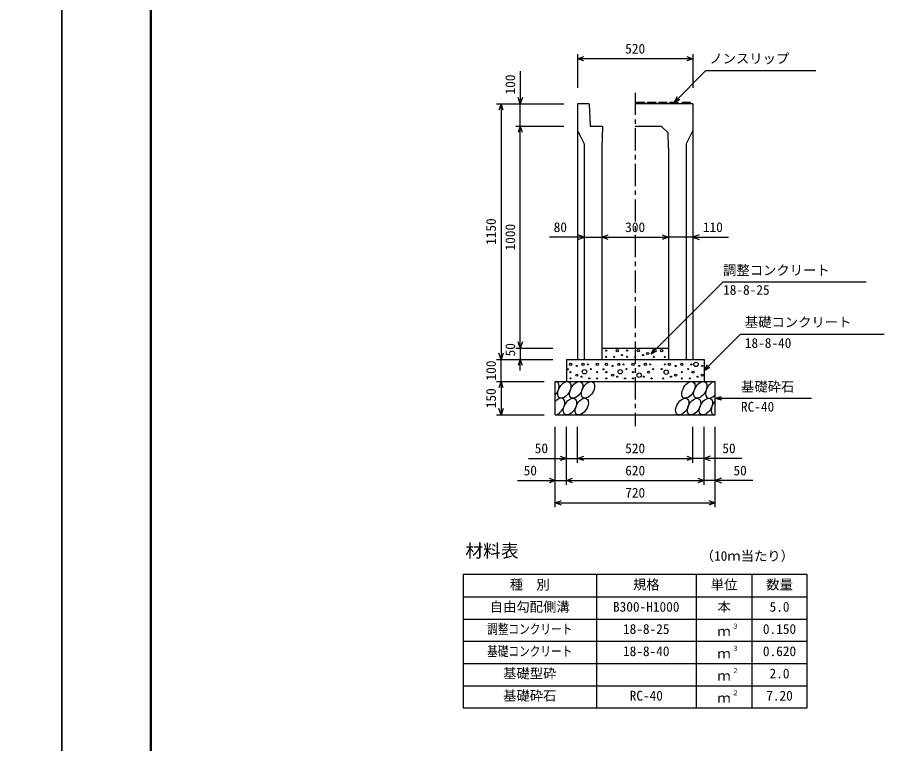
# Model space of a CAD drawing. Units: millimetres, scale not verified. Extents: x -16800 to 16800, y -5940 to 5940.
# Drawn here: x -200 to 3736, y -3198 to 70 of the extents above; entities that cross this region are included whole.
import ezdxf
from ezdxf.enums import TextEntityAlignment as Align

# ---------------------------------------------------------------- set-up
doc = ezdxf.new("R2010")
doc.units = ezdxf.units.MM
doc.header["$LTSCALE"] = 20
doc.linetypes.add('CHAIN1', pattern=[8, 5, -1, 1, -1])
for name, color, linetype, lineweight in [('0-0_DIM', 7, 'Continuous', 25), ('0-1_Defpoints', 5, 'Continuous', 25), ('0-2_HATCH', 6, 'Continuous', 25), ('0-3_HYO', 3, 'Continuous', 25), ('0-4_HYO2', 4, 'Continuous', 25), ('0-5_OUTLINE', 3, 'Continuous', 25), ('0-6_TXT', 7, 'Continuous', 25), ('0-7_WAKU', 3, 'Continuous', 25)]:
    doc.layers.add(name, color=color, linetype=linetype, lineweight=lineweight)
doc.styles.add('ＭＳ ゴシック', font='')
doc.styles.get('ＭＳ ゴシック').set_extended_font_data('MS Gothic')

msp = doc.modelspace()

# ---------------------------------------------------------------- linework, layer by layer
at = {"layer": '0-0_DIM'}
for p, q in [((2321.78, -95.58), (2321.78, -247.32)), ((2841.78, -115.58), (2321.78, -115.58)), ((2841.78, -95.58), (2841.78, -247.32)), ((2064.25, -171.63), (2064.25, -318.79)), ((2756.78, -312.29), (2899, -170.08)), ((3395.29, -170.08), (2899, -170.08)), ((2756.78, -312.29), (2771.78, -286.31)), ((2756.78, -312.29), (2782.76, -297.29)), ((1957.58, -318.79), (2260.91, -318.79)), ((1977.58, -318.79), (1977.58, -1468.79)), ((2064.25, -418.79), (2064.25, -318.79)), ((2044.25, -418.79), (2260.91, -418.79)), ((2064.25, -1418.79), (2064.25, -418.79)), ((2351.78, -919.08), (2195.6, -919.08)), ((2351.78, -919.08), (2431.78, -919.08)), ((2431.78, -919.08), (2731.78, -919.08)), ((2841.78, -919.08), (2731.78, -919.08)), ((2841.78, -919.08), (3002.55, -919.08)), ((3055.44, -1355.14), (2891.78, -1518.79)), ((3055.44, -1355.14), (3702.31, -1355.14)), ((2044.25, -1418.79), (2210.91, -1418.79)), ((2064.25, -1418.79), (2064.25, -1468.79)), ((2653.1, -1443.79), (2668.1, -1417.81)), ((2653.1, -1443.79), (2679.08, -1428.79)), ((1957.58, -1468.79), (2210.91, -1468.79)), ((1977.58, -1568.79), (1977.58, -1468.79)), ((2064.25, -1518.79), (2064.25, -1468.79)), ((2891.78, -1518.79), (2906.78, -1492.81)), ((2891.78, -1518.79), (2917.76, -1503.79)), ((1957.58, -1568.79), (2171.78, -1568.79)), ((1977.58, -1568.79), (1977.58, -1718.79)), ((2941.78, -1643.79), (2970.76, -1636.02)), ((2941.78, -1643.79), (3375.1, -1643.79)), ((2941.78, -1643.79), (2970.76, -1651.55)), ((1957.58, -1718.79), (2171.78, -1718.79)), ((2221.78, -2134.3), (2221.78, -1771.96)), ((2271.78, -2034.3), (2271.78, -1771.96)), ((2321.78, -1934.3), (2321.78, -1771.96)), ((2841.78, -1934.3), (2841.78, -1771.96)), ((2891.78, -2034.3), (2891.78, -1771.96)), ((2941.78, -2134.3), (2941.78, -1771.96)), ((2101.78, -1914.3), (2321.78, -1914.3)), ((2321.78, -1914.3), (2841.78, -1914.3)), ((3061.78, -1914.3), (2841.78, -1914.3)), ((2051.78, -2014.3), (2271.78, -2014.3)), ((2271.78, -2014.3), (2891.78, -2014.3)), ((3111.78, -2014.3), (2891.78, -2014.3)), ((2221.78, -2114.3), (2941.78, -2114.3))]:
    msp.add_line(p, q, dxfattribs=at)
at = {"layer": '0-0_DIM', "linetype": 'CHAIN1'}
msp.add_line((2581.78, -268.79), (2581.78, -1768.79), dxfattribs=at)
at = {"layer": '0-0_DIM'}
for points in [[(2350.01, -125.84), (2321.82, -115.58), (2350.01, -105.32)], [(2813.63, -105.32), (2841.82, -115.58), (2813.63, -125.84)], [(2074.51, -290.6), (2064.25, -318.79), (2053.99, -290.6)], [(1987.84, -346.98), (1977.58, -318.79), (1967.32, -346.98)], [(2074.51, -446.98), (2064.25, -418.79), (2053.99, -446.98)], [(2323.59, -929.34), (2351.78, -919.08), (2323.59, -908.82)], [(2459.97, -929.34), (2431.78, -919.08), (2459.97, -908.82)], [(2703.59, -908.82), (2731.78, -919.08), (2703.59, -929.34)], [(2869.97, -908.82), (2841.78, -919.08), (2869.97, -929.34)], [(2653.1, -1443.79), (2977.57, -1119.33), (3621.12, -1119.33)], [(2074.51, -1390.6), (2064.25, -1418.79), (2053.99, -1390.6)], [(1987.84, -1440.6), (1977.58, -1468.79), (1967.32, -1440.6)], [(2074.51, -1496.98), (2064.25, -1468.79), (2053.99, -1496.98)], [(1987.84, -1596.98), (1977.58, -1568.79), (1967.32, -1596.98)], [(1987.84, -1690.6), (1977.58, -1718.79), (1967.32, -1690.6)], [(2243.59, -1904.04), (2271.78, -1914.3), (2243.59, -1924.56)], [(2349.97, -1924.56), (2321.78, -1914.3), (2349.97, -1904.04)], [(2813.59, -1904.04), (2841.78, -1914.3), (2813.59, -1924.56)], [(2919.97, -1904.04), (2891.78, -1914.3), (2919.97, -1924.56)], [(2193.59, -2004.04), (2221.78, -2014.3), (2193.59, -2024.56)], [(2299.97, -2024.56), (2271.78, -2014.3), (2299.97, -2004.04)], [(2863.59, -2004.04), (2891.78, -2014.3), (2863.59, -2024.56)], [(2969.97, -2004.04), (2941.78, -2014.3), (2969.97, -2024.56)], [(2249.97, -2124.56), (2221.78, -2114.3), (2249.97, -2104.04)], [(2913.59, -2104.04), (2941.78, -2114.3), (2913.59, -2124.56)]]:
    msp.add_lwpolyline(points, dxfattribs=at)
at = {"layer": '0-1_Defpoints'}
for points in [[(-16800, -5940), (0, -5940), (0, 5940), (-16800, 5940)], [(0, -5940), (16800, -5940), (16800, 5940), (0, 5940)]]:
    msp.add_lwpolyline(points, close=True, dxfattribs=at)
at = {"layer": '0-2_HATCH'}
for p, q in [((2586.78, -318.79), (2587.78, -312.29)), ((2625.78, -312.29), (2587.78, -312.29)), ((2626.78, -318.79), (2625.78, -312.29)), ((2636.78, -318.79), (2637.78, -312.29)), ((2675.78, -312.29), (2637.78, -312.29)), ((2676.78, -318.79), (2675.78, -312.29)), ((2686.78, -318.79), (2687.78, -312.29)), ((2725.78, -312.29), (2687.78, -312.29)), ((2726.78, -318.79), (2725.78, -312.29)), ((2736.78, -318.79), (2737.78, -312.29)), ((2775.78, -312.29), (2737.78, -312.29)), ((2776.78, -318.79), (2775.78, -312.29)), ((2791.78, -318.79), (2792.78, -312.29)), ((2830.78, -312.29), (2792.78, -312.29)), ((2831.78, -318.79), (2830.78, -312.29))]:
    msp.add_line(p, q, dxfattribs=at)
for centre, radius in [((2451.28, -1429.48), 2.5), ((2451.28, -1457.49), 2.5), ((2487.17, -1457.49), 2.5), ((2501.19, -1429.48), 5), ((2522.21, -1449.61), 2.5), ((2545.75, -1429.48), 2.5), ((2545.75, -1457.49), 2.5), ((2581.64, -1457.49), 2.5), ((2595.66, -1429.48), 5), ((2616.69, -1449.61), 2.5), ((2637.71, -1442.61), 5), ((2665.75, -1429.48), 2.5), ((2665.75, -1457.49), 2.5), ((2700.92, -1429.76), 5), ((2714.94, -1457.77), 2.5), ((2290.85, -1490.74), 5), ((2346.92, -1491.61), 5), ((2367.95, -1491.61), 2.5), ((2410.85, -1490.74), 5), ((2451.75, -1490.74), 5), ((2507.82, -1491.61), 5), ((2528.86, -1491.61), 2.5), ((2571.75, -1490.74), 5), ((2627.82, -1491.61), 5), ((2648.86, -1491.61), 2.5), ((2714.71, -1491.61), 2.5), ((2735.74, -1491.61), 5), ((2791.82, -1490.74), 5), ((2834.71, -1491.61), 2.5), ((2855.74, -1491.61), 10), ((2278.43, -1513.53), 2.5), ((2290.85, -1526.63), 2.5), ((2318.89, -1539.76), 5), ((2318.89, -1498.61), 2.5), ((2353.46, -1524.62), 10), ((2381.97, -1512.62), 2.5), ((2410.85, -1526.63), 2.5), ((2439.33, -1513.53), 2.5), ((2451.75, -1526.63), 2.5), ((2479.79, -1539.76), 5), ((2479.79, -1498.61), 2.5), ((2514.36, -1524.62), 10), ((2542.87, -1512.62), 2.5), ((2571.75, -1526.63), 2.5), ((2599.79, -1539.76), 10), ((2599.79, -1498.61), 2.5), ((2641.84, -1526.63), 5), ((2662.87, -1512.62), 2.5), ((2700.69, -1512.62), 2.5), ((2721.72, -1526.63), 10), ((2763.78, -1539.76), 5), ((2763.78, -1498.61), 2.5), ((2791.82, -1526.63), 2.5), ((2820.69, -1512.62), 2.5), ((2841.72, -1526.63), 5), ((2883.78, -1539.76), 5), ((2883.78, -1498.61), 2.5), ((2290.85, -1554.64), 2.5), ((2339.91, -1546.76), 2.5), ((2374.96, -1554.64), 2.5), ((2410.85, -1554.64), 2.5), ((2451.75, -1554.64), 2.5), ((2500.82, -1546.76), 2.5), ((2535.86, -1554.64), 2.5), ((2571.75, -1554.64), 2.5), ((2620.82, -1546.76), 2.5), ((2655.86, -1554.64), 2.5), ((2707.7, -1554.64), 2.5), ((2742.75, -1546.76), 2.5), ((2791.82, -1554.64), 2.5), ((2827.7, -1554.64), 2.5), ((2862.75, -1546.76), 2.5)]:
    msp.add_circle(centre, radius, dxfattribs=at)
for centre, start_param, end_param in [((2209.42, -1606.3), 4.385593, 6.6745444), ((2927.92, -1606.3), 0.3357715, 4.4411806), ((2234.74, -1681.29), 3.5111464, 7.548991), ((2953.25, -1681.29), 1.2110787, 3.5658734)]:
    msp.add_ellipse(centre, major_axis=(21.81, 35.31), ratio=0.5792, start_param=start_param, end_param=end_param, dxfattribs=at)
for centre in [(2262.63, -1606.3), (2315.84, -1606.3), (2369.05, -1606.3), (2821.51, -1606.3), (2874.72, -1606.3), (2287.95, -1681.29), (2341.16, -1681.29), (2793.62, -1681.29), (2846.83, -1681.29), (2900.04, -1681.29)]:
    msp.add_ellipse(centre, major_axis=(21.81, 35.31), ratio=0.5792, dxfattribs=at)
at = {"layer": '0-3_HYO'}
for p, q in [((2406.78, -2437.75), (2406.78, -3037.75)), ((2856.78, -2437.75), (2856.78, -3037.75)), ((3106.78, -2437.75), (3106.78, -3037.75)), ((1806.78, -2537.75), (3356.78, -2537.75))]:
    msp.add_line(p, q, dxfattribs=at)
msp.add_lwpolyline([(1806.78, -3037.75), (3356.78, -3037.75), (3356.78, -2437.75), (1806.78, -2437.75)], close=True, dxfattribs=at)
at = {"layer": '0-4_HYO2'}
for p, q in [((1806.78, -2637.75), (3356.78, -2637.75)), ((1806.78, -2737.75), (3356.78, -2737.75)), ((1806.78, -2837.75), (3356.78, -2837.75)), ((1806.78, -2937.75), (3356.78, -2937.75))]:
    msp.add_line(p, q, dxfattribs=at)
at = {"layer": '0-5_OUTLINE'}
for p, q in [((2321.78, -318.79), (2321.78, -1468.79)), ((2374.28, -318.79), (2321.78, -318.79)), ((2374.28, -318.79), (2379.28, -418.79)), ((2841.78, -318.79), (2581.78, -318.79)), ((2841.78, -318.79), (2841.78, -1468.79)), ((2379.28, -418.79), (2434.28, -418.79)), ((2434.28, -418.79), (2431.78, -518.79)), ((2321.78, -438.79), (2351.78, -498.79)), ((2731.78, -518.79), (2730.03, -448.79)), ((2351.78, -498.79), (2351.78, -1468.79)), ((2431.78, -518.79), (2431.78, -1468.79)), ((2731.78, -518.79), (2731.78, -1468.79)), ((2431.78, -1418.79), (2731.78, -1418.79)), ((2271.78, -1468.79), (2271.78, -1568.79)), ((2271.78, -1468.79), (2891.78, -1468.79)), ((2321.78, -1468.79), (2431.78, -1468.79)), ((2731.78, -1468.79), (2841.78, -1468.79)), ((2891.78, -1468.79), (2891.78, -1568.79)), ((2221.78, -1718.79), (2221.78, -1568.79)), ((2221.78, -1568.79), (2941.78, -1568.79)), ((2941.78, -1718.79), (2941.78, -1568.79)), ((2221.78, -1718.79), (2941.78, -1718.79))]:
    msp.add_line(p, q, dxfattribs=at)
for points in [[(2581.78, -418.79), (2699.28, -418.79), (2730.03, -448.79)], [(2841.78, -438.79), (2811.78, -498.79), (2811.78, -1468.79)]]:
    msp.add_lwpolyline(points, dxfattribs=at)
at = {"layer": '0-7_WAKU', "lineweight": 50}
msp.add_lwpolyline([(400, -5540), (16400, -5540), (16400, 5540), (400, 5540)], close=True, dxfattribs=at)

# ---------------------------------------------------------------- texts
at = {"layer": '0-0_DIM', "style": 'ＭＳ ゴシック'}
for s, p in [('520', (2536.78, -105.58)), ('ノンスリップ', (2915.71, -149.9)), ('80', (2214.63, -909.08)), ('300', (2536.71, -909.08)), ('110', (2886.7, -909.08)), ('調整コンクリート', (2977.57, -1102.9)), ('18-8-25', (2977.57, -1191.18)), ('基礎コンクリート', (3075.44, -1336.4)), ('18-8-40', (3075.44, -1430.22)), ('基礎砕石', (3058.1, -1626.62)), ('RC-40', (3058.1, -1717.31)), ('50', (2129.34, -1904.3)), ('520', (2536.78, -1904.3)), ('50', (2974.22, -1904.3)), ('50', (2079.34, -2004.3)), ('620', (2536.78, -2004.3)), ('50', (3024.22, -2004.3)), ('720', (2536.78, -2104.3))]:
    msp.add_text(s, height=43.99, dxfattribs=at).set_placement(p, align=Align.BOTTOM_LEFT)
for s, p in [('100', (2054.25, -276.7)), ('1150', (1967.58, -953.79)), ('1000', (2054.25, -978.79)), ('50', (2054.25, -1455.46)), ('100', (1967.58, -1563.79)), ('150', (1967.58, -1688.79))]:
    msp.add_text(s, height=43.99, rotation=90, dxfattribs=at).set_placement(p, align=Align.BOTTOM_LEFT)
at = {"layer": '0-6_TXT', "style": 'ＭＳ ゴシック'}
for s, height, p in [('材料表', 58.65, (1816.78, -2377.75)), ('（10ｍ当たり）', 43.99, (2876.78, -2388.75)), ('種\u3000別', 43.99, (2016.78, -2517.75)), ('規格', 43.99, (2571.78, -2517.75)), ('単位', 43.99, (2921.78, -2517.75)), ('数量', 43.99, (3171.78, -2517.75)), ('自由勾配側溝', 43.99, (1926.78, -2617.75)), ('本', 43.99, (2951.78, -2617.75)), ('B300-H1000', 43.99, (2481.78, -2617.75)), ('5.0', 43.99, (3186.78, -2617.75)), ('18-8-25', 43.99, (2526.78, -2717.75)), ('３', 21.99, (3017.33, -2687.38)), ('0.150', 43.99, (3156.78, -2717.75)), ('ｍ', 43.99, (2951.78, -2727.75)), ('18-8-40', 43.99, (2526.78, -2817.75)), ('ｍ', 43.99, (2951.78, -2827.75)), ('３', 21.99, (3017.33, -2787.38)), ('0.620', 43.99, (3156.78, -2817.75)), ('基礎型砕', 43.99, (1986.78, -2917.75)), ('２', 21.99, (3017.33, -2887.38)), ('2.0', 43.99, (3186.78, -2917.75)), ('ｍ', 43.99, (2951.78, -2927.75)), ('基礎砕石', 43.99, (1986.78, -3017.75)), ('RC-40', 43.99, (2556.78, -3017.75)), ('ｍ', 43.99, (2951.78, -3027.75)), ('２', 21.99, (3017.33, -2987.38)), ('7.20', 43.99, (3171.78, -3017.75))]:
    msp.add_text(s, height=height, dxfattribs=at).set_placement(p, align=Align.BOTTOM_LEFT)
at = {"layer": '0-6_TXT', "style": 'ＭＳ ゴシック', "width": 0.8}
for s, p in [('調整コンクリート', (1914.78, -2717.75)), ('基礎コンクリート', (1914.78, -2817.75))]:
    msp.add_text(s, height=43.99, dxfattribs=at).set_placement(p, align=Align.BOTTOM_LEFT)

doc.saveas('drawing.dxf')
